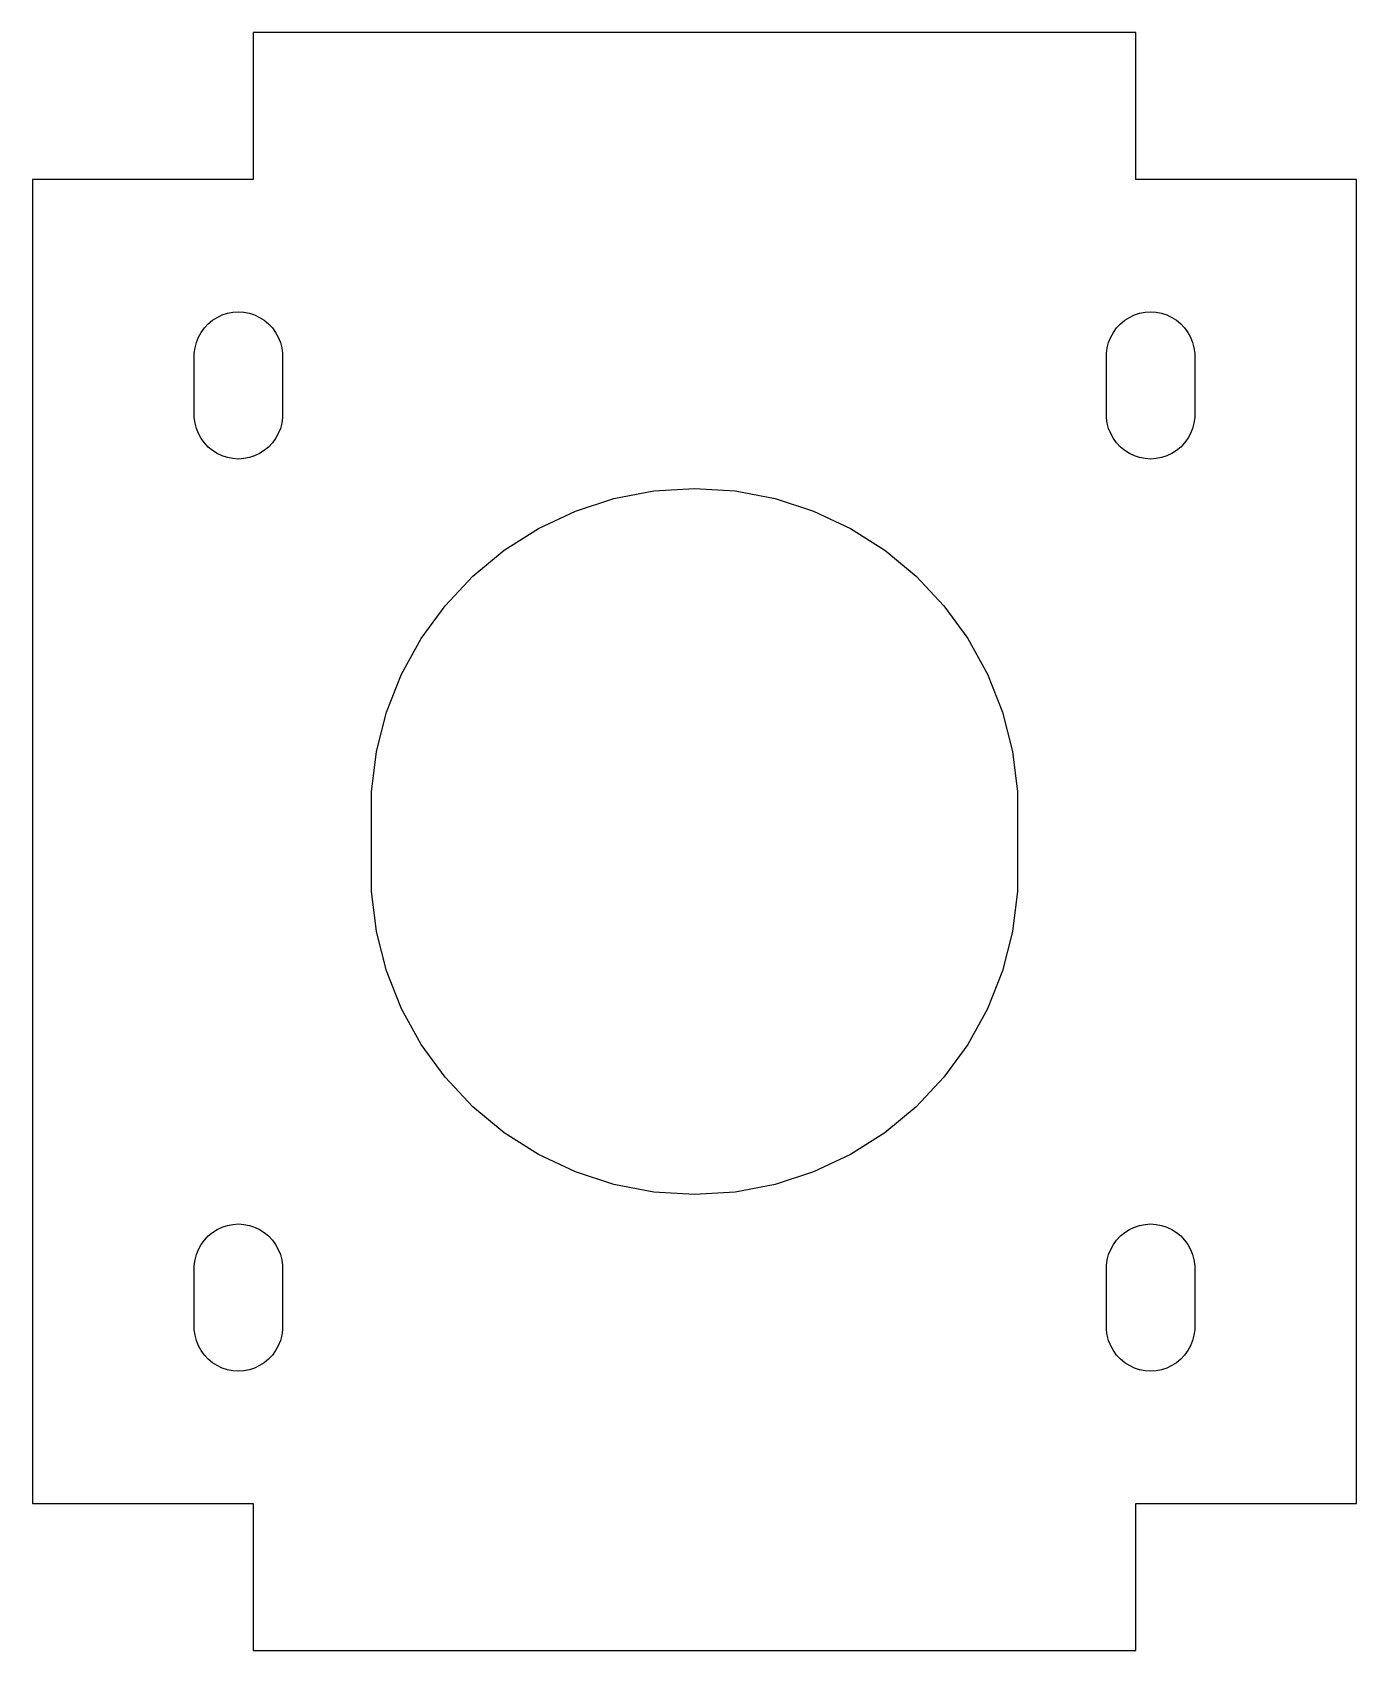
# Model space of a CAD drawing. Header units: metres. Extents: x -22.5 to 22.5, y -27.5 to 27.5.
import ezdxf

# ---------------------------------------------------------------- set-up
doc = ezdxf.new("R2010")
doc.units = ezdxf.units.M

msp = doc.modelspace()

# ---------------------------------------------------------------- linework, layer by layer
for p, q in [((15, 27.5), (-15, 27.5)), ((-15, 27.5), (-15, 22.5)), ((15, 22.5), (15, 27.5)), ((-15, 22.5), (-22.5, 22.5)), ((-22.5, 22.5), (-22.5, -22.5)), ((22.5, 22.5), (15, 22.5)), ((22.5, -22.5), (22.5, 22.5)), ((-16.5268, 17.5934), (-16.3817, 17.7135)), ((-16.3817, 17.7135), (-16.2226, 17.8145)), ((-16.2226, 17.8145), (-16.0522, 17.8947)), ((-16.0522, 17.8947), (-15.873, 17.9529)), ((-15.873, 17.9529), (-15.688, 17.9882)), ((-15.688, 17.9882), (-15.5, 18)), ((-15.5, 18), (-15.312, 17.9882)), ((-15.312, 17.9882), (-15.127, 17.9529)), ((-15.127, 17.9529), (-14.9478, 17.8947)), ((-14.9478, 17.8947), (-14.7774, 17.8145)), ((-14.7774, 17.8145), (-14.6183, 17.7135)), ((-14.6183, 17.7135), (-14.4732, 17.5934)), ((14.4732, 17.5934), (14.6183, 17.7135)), ((14.6183, 17.7135), (14.7774, 17.8145)), ((14.7774, 17.8145), (14.9478, 17.8947)), ((14.9478, 17.8947), (15.127, 17.9529)), ((15.127, 17.9529), (15.312, 17.9882)), ((15.312, 17.9882), (15.5, 18)), ((15.5, 18), (15.688, 17.9882)), ((15.688, 17.9882), (15.873, 17.9529)), ((15.873, 17.9529), (16.0522, 17.8947)), ((16.0522, 17.8947), (16.2226, 17.8145)), ((16.2226, 17.8145), (16.3817, 17.7135)), ((16.3817, 17.7135), (16.5268, 17.5934)), ((-16.9266, 16.9635), (-16.8572, 17.1387)), ((-16.8572, 17.1387), (-16.7665, 17.3037)), ((-16.7665, 17.3037), (-16.6558, 17.4561)), ((-16.6558, 17.4561), (-16.5268, 17.5934)), ((-14.4732, 17.5934), (-14.3442, 17.4561)), ((-14.3442, 17.4561), (-14.2335, 17.3037)), ((-14.2335, 17.3037), (-14.1428, 17.1387)), ((-14.1428, 17.1387), (-14.0734, 16.9635)), ((14.0734, 16.9635), (14.1428, 17.1387)), ((14.1428, 17.1387), (14.2335, 17.3037)), ((14.2335, 17.3037), (14.3442, 17.4561)), ((14.3442, 17.4561), (14.4732, 17.5934)), ((16.5268, 17.5934), (16.6558, 17.4561)), ((16.6558, 17.4561), (16.7665, 17.3037)), ((16.7665, 17.3037), (16.8572, 17.1387)), ((16.8572, 17.1387), (16.9266, 16.9635)), ((-16.997, 16.5942), (-16.9734, 16.7811)), ((-16.997, 14.4058), (-16.997, 16.5942)), ((-16.9734, 16.7811), (-16.9266, 16.9635)), ((-14.0734, 16.9635), (-14.0266, 16.7811)), ((-14.0266, 16.7811), (-14.003, 16.5942)), ((-14.003, 16.5942), (-14.003, 14.4058)), ((14.003, 16.5942), (14.0266, 16.7811)), ((14.003, 14.4058), (14.003, 16.5942)), ((14.0266, 16.7811), (14.0734, 16.9635)), ((16.9266, 16.9635), (16.9734, 16.7811)), ((16.9734, 16.7811), (16.997, 16.5942)), ((16.997, 16.5942), (16.997, 14.4058)), ((-16.9734, 14.2189), (-16.997, 14.4058)), ((-14.003, 14.4058), (-14.0266, 14.2189)), ((14.0266, 14.2189), (14.003, 14.4058)), ((16.997, 14.4058), (16.9734, 14.2189)), ((-16.9266, 14.0365), (-16.9734, 14.2189)), ((-16.8572, 13.8613), (-16.9266, 14.0365)), ((-16.7665, 13.6963), (-16.8572, 13.8613)), ((-14.1428, 13.8613), (-14.2335, 13.6963)), ((-14.0734, 14.0365), (-14.1428, 13.8613)), ((-14.0266, 14.2189), (-14.0734, 14.0365)), ((14.0734, 14.0365), (14.0266, 14.2189)), ((14.1428, 13.8613), (14.0734, 14.0365)), ((14.2335, 13.6963), (14.1428, 13.8613)), ((16.8572, 13.8613), (16.7665, 13.6963)), ((16.9266, 14.0365), (16.8572, 13.8613)), ((16.9734, 14.2189), (16.9266, 14.0365)), ((-16.6558, 13.5439), (-16.7665, 13.6963)), ((-16.5268, 13.4066), (-16.6558, 13.5439)), ((-16.3817, 13.2865), (-16.5268, 13.4066)), ((-16.2226, 13.1855), (-16.3817, 13.2865)), ((-14.6183, 13.2865), (-14.7774, 13.1855)), ((-14.4732, 13.4066), (-14.6183, 13.2865)), ((-14.3442, 13.5439), (-14.4732, 13.4066)), ((-14.2335, 13.6963), (-14.3442, 13.5439)), ((14.3442, 13.5439), (14.2335, 13.6963)), ((14.4732, 13.4066), (14.3442, 13.5439)), ((14.6183, 13.2865), (14.4732, 13.4066)), ((14.7774, 13.1855), (14.6183, 13.2865)), ((16.3817, 13.2865), (16.2226, 13.1855)), ((16.5268, 13.4066), (16.3817, 13.2865)), ((16.6558, 13.5439), (16.5268, 13.4066)), ((16.7665, 13.6963), (16.6558, 13.5439)), ((-16.0522, 13.1053), (-16.2226, 13.1855)), ((-15.873, 13.0471), (-16.0522, 13.1053)), ((-15.688, 13.0118), (-15.873, 13.0471)), ((-15.5, 13), (-15.688, 13.0118)), ((-15.312, 13.0118), (-15.5, 13)), ((-15.127, 13.0471), (-15.312, 13.0118)), ((-14.9478, 13.1053), (-15.127, 13.0471)), ((-14.7774, 13.1855), (-14.9478, 13.1053)), ((14.9478, 13.1053), (14.7774, 13.1855)), ((15.127, 13.0471), (14.9478, 13.1053)), ((15.312, 13.0118), (15.127, 13.0471)), ((15.5, 13), (15.312, 13.0118)), ((15.688, 13.0118), (15.5, 13)), ((15.873, 13.0471), (15.688, 13.0118)), ((16.0522, 13.1053), (15.873, 13.0471)), ((16.2226, 13.1855), (16.0522, 13.1053)), ((-4.04936, 11.2275), (-2.73558, 11.6544)), ((-2.73558, 11.6544), (-1.37866, 11.9133)), ((-1.37866, 11.9133), (0, 12)), ((0, 12), (1.37866, 11.9133)), ((1.37866, 11.9133), (2.73558, 11.6544)), ((2.73558, 11.6544), (4.04936, 11.2275)), ((-5.29929, 10.6394), (-4.04936, 11.2275)), ((4.04936, 11.2275), (5.29929, 10.6394)), ((-6.46564, 9.89919), (-5.29929, 10.6394)), ((5.29929, 10.6394), (6.46564, 9.89919)), ((-7.53001, 9.01865), (-6.46564, 9.89919)), ((6.46564, 9.89919), (7.53001, 9.01865)), ((-8.47563, 8.01166), (-7.53001, 9.01865)), ((7.53001, 9.01865), (8.47563, 8.01166)), ((-9.2876, 6.89409), (-8.47563, 8.01166)), ((8.47563, 8.01166), (9.2876, 6.89409)), ((-9.95309, 5.68356), (-9.2876, 6.89409)), ((9.2876, 6.89409), (9.95309, 5.68356)), ((-10.4616, 4.39919), (-9.95309, 5.68356)), ((9.95309, 5.68356), (10.4616, 4.39919)), ((-10.8051, 3.06119), (-10.4616, 4.39919)), ((10.4616, 4.39919), (10.8051, 3.06119)), ((-10.9783, 1.69069), (-10.8051, 3.06119)), ((10.8051, 3.06119), (10.9783, 1.69069)), ((-10.9783, -1.69069), (-10.9783, 1.69069)), ((10.9783, 1.69069), (10.9783, -1.69069)), ((-10.8051, -3.06119), (-10.9783, -1.69069)), ((10.9783, -1.69069), (10.8051, -3.06119)), ((-10.4616, -4.39919), (-10.8051, -3.06119)), ((10.8051, -3.06119), (10.4616, -4.39919)), ((-9.95309, -5.68356), (-10.4616, -4.39919)), ((10.4616, -4.39919), (9.95309, -5.68356)), ((-9.2876, -6.89409), (-9.95309, -5.68356)), ((9.95309, -5.68356), (9.2876, -6.89409)), ((-8.47563, -8.01166), (-9.2876, -6.89409)), ((9.2876, -6.89409), (8.47563, -8.01166)), ((-7.53001, -9.01865), (-8.47563, -8.01166)), ((8.47563, -8.01166), (7.53001, -9.01865)), ((-6.46564, -9.89919), (-7.53001, -9.01865)), ((7.53001, -9.01865), (6.46564, -9.89919)), ((-5.29929, -10.6394), (-6.46564, -9.89919)), ((6.46564, -9.89919), (5.29929, -10.6394)), ((-4.04936, -11.2275), (-5.29929, -10.6394)), ((5.29929, -10.6394), (4.04936, -11.2275)), ((-2.73558, -11.6544), (-4.04936, -11.2275)), ((4.04936, -11.2275), (2.73558, -11.6544)), ((-1.37866, -11.9133), (-2.73558, -11.6544)), ((0, -12), (-1.37866, -11.9133)), ((1.37866, -11.9133), (0, -12)), ((2.73558, -11.6544), (1.37866, -11.9133)), ((-16.3817, -13.2865), (-16.2226, -13.1855)), ((-16.2226, -13.1855), (-16.0522, -13.1053)), ((-16.0522, -13.1053), (-15.873, -13.0471)), ((-15.873, -13.0471), (-15.688, -13.0118)), ((-15.688, -13.0118), (-15.5, -13)), ((-15.5, -13), (-15.312, -13.0118)), ((-15.312, -13.0118), (-15.127, -13.0471)), ((-15.127, -13.0471), (-14.9478, -13.1053)), ((-14.9478, -13.1053), (-14.7774, -13.1855)), ((-14.7774, -13.1855), (-14.6183, -13.2865)), ((14.6183, -13.2865), (14.7774, -13.1855)), ((14.7774, -13.1855), (14.9478, -13.1053)), ((14.9478, -13.1053), (15.127, -13.0471)), ((15.127, -13.0471), (15.312, -13.0118)), ((15.312, -13.0118), (15.5, -13)), ((15.5, -13), (15.688, -13.0118)), ((15.688, -13.0118), (15.873, -13.0471)), ((15.873, -13.0471), (16.0522, -13.1053)), ((16.0522, -13.1053), (16.2226, -13.1855)), ((16.2226, -13.1855), (16.3817, -13.2865)), ((-16.8572, -13.8613), (-16.7665, -13.6963)), ((-16.7665, -13.6963), (-16.6558, -13.5439)), ((-16.6558, -13.5439), (-16.5268, -13.4066)), ((-16.5268, -13.4066), (-16.3817, -13.2865)), ((-14.6183, -13.2865), (-14.4732, -13.4066)), ((-14.4732, -13.4066), (-14.3442, -13.5439)), ((-14.3442, -13.5439), (-14.2335, -13.6963)), ((-14.2335, -13.6963), (-14.1428, -13.8613)), ((14.1428, -13.8613), (14.2335, -13.6963)), ((14.2335, -13.6963), (14.3442, -13.5439)), ((14.3442, -13.5439), (14.4732, -13.4066)), ((14.4732, -13.4066), (14.6183, -13.2865)), ((16.3817, -13.2865), (16.5268, -13.4066)), ((16.5268, -13.4066), (16.6558, -13.5439)), ((16.6558, -13.5439), (16.7665, -13.6963)), ((16.7665, -13.6963), (16.8572, -13.8613)), ((-16.997, -14.4058), (-16.9734, -14.2189)), ((-16.9734, -14.2189), (-16.9266, -14.0365)), ((-16.9266, -14.0365), (-16.8572, -13.8613)), ((-14.1428, -13.8613), (-14.0734, -14.0365)), ((-14.0734, -14.0365), (-14.0266, -14.2189)), ((-14.0266, -14.2189), (-14.003, -14.4058)), ((14.003, -14.4058), (14.0266, -14.2189)), ((14.0266, -14.2189), (14.0734, -14.0365)), ((14.0734, -14.0365), (14.1428, -13.8613)), ((16.8572, -13.8613), (16.9266, -14.0365)), ((16.9266, -14.0365), (16.9734, -14.2189)), ((16.9734, -14.2189), (16.997, -14.4058)), ((-16.997, -16.5942), (-16.997, -14.4058)), ((-14.003, -14.4058), (-14.003, -16.5942)), ((14.003, -16.5942), (14.003, -14.4058)), ((16.997, -14.4058), (16.997, -16.5942)), ((-16.9734, -16.7811), (-16.997, -16.5942)), ((-16.9266, -16.9635), (-16.9734, -16.7811)), ((-16.8572, -17.1387), (-16.9266, -16.9635)), ((-14.0734, -16.9635), (-14.1428, -17.1387)), ((-14.0266, -16.7811), (-14.0734, -16.9635)), ((-14.003, -16.5942), (-14.0266, -16.7811)), ((14.0266, -16.7811), (14.003, -16.5942)), ((14.0734, -16.9635), (14.0266, -16.7811)), ((14.1428, -17.1387), (14.0734, -16.9635)), ((16.9266, -16.9635), (16.8572, -17.1387)), ((16.9734, -16.7811), (16.9266, -16.9635)), ((16.997, -16.5942), (16.9734, -16.7811)), ((-16.7665, -17.3037), (-16.8572, -17.1387)), ((-16.6558, -17.4561), (-16.7665, -17.3037)), ((-16.5268, -17.5934), (-16.6558, -17.4561)), ((-16.3817, -17.7135), (-16.5268, -17.5934)), ((-14.4732, -17.5934), (-14.6183, -17.7135)), ((-14.3442, -17.4561), (-14.4732, -17.5934)), ((-14.2335, -17.3037), (-14.3442, -17.4561)), ((-14.1428, -17.1387), (-14.2335, -17.3037)), ((14.2335, -17.3037), (14.1428, -17.1387)), ((14.3442, -17.4561), (14.2335, -17.3037)), ((14.4732, -17.5934), (14.3442, -17.4561)), ((14.6183, -17.7135), (14.4732, -17.5934)), ((16.5268, -17.5934), (16.3817, -17.7135)), ((16.6558, -17.4561), (16.5268, -17.5934)), ((16.7665, -17.3037), (16.6558, -17.4561)), ((16.8572, -17.1387), (16.7665, -17.3037)), ((-16.2226, -17.8145), (-16.3817, -17.7135)), ((-16.0522, -17.8947), (-16.2226, -17.8145)), ((-15.873, -17.9529), (-16.0522, -17.8947)), ((-15.688, -17.9882), (-15.873, -17.9529)), ((-15.5, -18), (-15.688, -17.9882)), ((-15.312, -17.9882), (-15.5, -18)), ((-15.127, -17.9529), (-15.312, -17.9882)), ((-14.9478, -17.8947), (-15.127, -17.9529)), ((-14.7774, -17.8145), (-14.9478, -17.8947)), ((-14.6183, -17.7135), (-14.7774, -17.8145)), ((14.7774, -17.8145), (14.6183, -17.7135)), ((14.9478, -17.8947), (14.7774, -17.8145)), ((15.127, -17.9529), (14.9478, -17.8947)), ((15.312, -17.9882), (15.127, -17.9529)), ((15.5, -18), (15.312, -17.9882)), ((15.688, -17.9882), (15.5, -18)), ((15.873, -17.9529), (15.688, -17.9882)), ((16.0522, -17.8947), (15.873, -17.9529)), ((16.2226, -17.8145), (16.0522, -17.8947)), ((16.3817, -17.7135), (16.2226, -17.8145)), ((-22.5, -22.5), (-15, -22.5)), ((-15, -22.5), (-15, -27.5)), ((15, -27.5), (15, -22.5)), ((15, -22.5), (22.5, -22.5)), ((-15, -27.5), (15, -27.5))]:
    msp.add_line(p, q)

doc.saveas('drawing.dxf')
